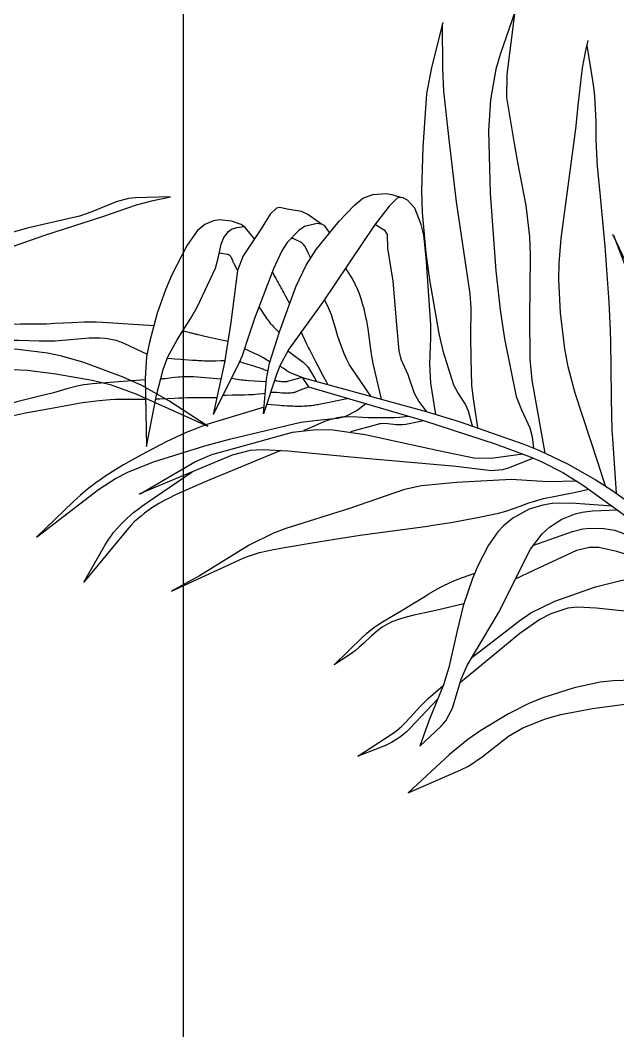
# Model space of a CAD drawing. Header units: metres. Extents: x -28 to 260, y 30 to 125.
# Drawn here: x 210.301 to 210.79, y 88.968 to 89.794 of the extents above; entities that cross this region are included whole.
import ezdxf

# ---------------------------------------------------------------- set-up
doc = ezdxf.new("R2010")
doc.units = ezdxf.units.M
doc.header["$LTSCALE"] = 0.01
doc.header["$MEASUREMENT"] = 0
doc.layers.add('0.10', color=2, linetype='Continuous')

# ---------------------------------------------------------------- blocks, each defined once
blk = doc.blocks.new('palmita')
at = {"color": 1, "linetype": 'Continuous'}
blk.add_line((612.41, 1177.99), (607.34, 1170.36), dxfattribs=at)
for points in [[(413.69, 1116.1), (418.11, 1140.55), (424.36, 1175.64), (426.06, 1193.11), (426.23, 1228.26), (426.1, 1249.78), (425.71, 1278.46), (426.23, 1292.8), (429.43, 1318.38), (435.88, 1352.22), (438.73, 1369.23), (445, 1406.83), (444.97, 1425.62), (438.42, 1477.32)], [(438.1, 1478.24), (450.6, 1441.91), (454.17, 1429.82), (458.53, 1404.97), (460.03, 1379.53), (458.72, 1328.51), (454.24, 1265.01), (450.6, 1233.28), (447.07, 1209.49), (437.48, 1162.48), (433.16, 1151.34), (426.28, 1136.89), (424.36, 1129.27), (423.24, 1120.2)], [(468.87, 1136.95), (472.46, 1160.6), (473.59, 1171.62), (474.33, 1193.81), (474.43, 1211.35), (474.31, 1234.76), (474.96, 1246.43), (486.2, 1321.62), (492.45, 1374.87), (496.53, 1412), (497.44, 1430.63), (497.74, 1467.04)], [(497.44, 1468.22), (506.81, 1431.26), (510.69, 1409.8), (513.68, 1366.1), (514.77, 1330.59), (514.31, 1312.84), (511.44, 1279.71), (508.4, 1257.73), (500.57, 1213.85), (497.38, 1199.63), (488.7, 1171.88), (484.82, 1164.7), (478.86, 1155.55), (476.83, 1150.58), (473.55, 1138.53)], [(379.69, 1449.22), (375.01, 1420.67), (373.96, 1412.94), (373.45, 1407.77), (372.81, 1397.39), (372.5, 1386.97), (372.27, 1373.05), (372.11, 1366.1), (371.65, 1355.69), (371.27, 1350.5), (369.2, 1328.78), (366.29, 1299.83), (365.02, 1285.34), (362.79, 1254.73), (361.85, 1239.41), (360.65, 1216.42), (360.29, 1206.61), (360, 1186.97), (359.88, 1160.78), (359.66, 1147.69), (359.16, 1134.62), (358.77, 1128.08), (355.74, 1083.45)], [(364.47, 1089.19), (370.64, 1108.66), (389.38, 1165.05), (395.11, 1186.64), (397.84, 1201.27), (401.25, 1230.83), (402.49, 1257.87), (402.29, 1271.41), (400.62, 1291.61), (388.76, 1381.2), (386.49, 1402.58), (383.28, 1431.05), (380.64, 1445.1), (378.76, 1453.25)], [(-197.74, 1159), (-230.79, 1185.25), (-242.72, 1196.25), (-257.67, 1212), (-265.58, 1219.43), (-278.62, 1229.98), (-306.05, 1249.34), (-334.36, 1267.02), (-349.36, 1274.26), (-367.43, 1281.4), (-404.02, 1294.2), (-452.3, 1309.87), (-479.1, 1319.08), (-492.77, 1322.68), (-506.96, 1325.53)], [(-506.96, 1325.53), (-477.86, 1324.82), (-472.61, 1324.33), (-462.42, 1321.63), (-442.54, 1313.27), (-432.42, 1309.87), (-389.82, 1299.9), (-356.54, 1290.57), (-340.13, 1284.94), (-320.45, 1276.25), (-307.86, 1269.41), (-283.33, 1254.32), (-259.46, 1238.15), (-213.76, 1203.05), (-190.16, 1185.39), (-179.81, 1175.51), (-174.67, 1168.08), (-172.83, 1164.03), (-171.16, 1157.48), (-169.48, 1145.22)], [(503.07, 1147.78), (507.19, 1173.38), (508.19, 1189.16), (507.26, 1210.4), (507.19, 1220.99), (510.94, 1276.13), (513.06, 1294.12), (515.09, 1302.99), (520.31, 1316.22), (526.2, 1322.9), (529.9, 1324.91), (533.29, 1325.14), (534.67, 1324.37), (541.22, 1317.89), (553.41, 1302.44), (595.89, 1239.16), (623.24, 1201.03), (630.57, 1187.47), (633.37, 1180.27), (643.99, 1148.32)], [(643.99, 1148.32), (641.49, 1176.51), (639.13, 1189.67), (630.87, 1215.36), (617.52, 1252.12), (609, 1269.86), (601.03, 1282.49), (582.14, 1305.58), (569.9, 1318.55), (562.78, 1324.37), (554.66, 1327.5), (544.15, 1328.4), (539.04, 1327.5), (532.16, 1325.3)], [(596.5, 1303.37), (607.76, 1311.21), (612.99, 1313.56), (624.62, 1315.6), (630.56, 1316.94), (633.37, 1316.22), (638.57, 1311.38), (645.86, 1299.31), (660.64, 1277.46), (665.22, 1265.48), (670.84, 1222.87), (675.84, 1190.3), (685.21, 1147.69)], [(651.35, 1291.32), (658.98, 1300.56), (662.19, 1303.07), (670.22, 1305.58), (680.01, 1306.68), (685, 1306.08), (692.08, 1303.07), (697.98, 1298.15), (706.45, 1286.15), (718.85, 1261.89), (724.18, 1249.58), (730.81, 1230.39), (737.21, 1206.87), (739.53, 1195.05), (740.8, 1177.14), (739.56, 1121.38)], [(552.92, 1303.16), (545.29, 1298.68), (542.88, 1294.76), (542.79, 1283.65), (538.42, 1256.71), (535.3, 1220.99), (533.42, 1199.69), (531.74, 1193.02), (525.93, 1180.27), (520.94, 1165.17), (517.18, 1158.34), (510.67, 1149.92)], [(590.09, 1296.32), (594.01, 1301.82), (595.74, 1303.11), (600.26, 1303.69), (610.36, 1301.29), (615.25, 1298.06), (624.55, 1288.24), (629.06, 1281.41), (635.87, 1266.73), (651.48, 1226.01), (655.76, 1212.92), (661.53, 1195.52), (665.22, 1187.16), (685.21, 1147.69)], [(739.56, 1121.38), (731.44, 1163.36), (726, 1184.46), (722.07, 1194.68), (714.68, 1208.58), (703.49, 1226.3), (698.33, 1235.4), (683.34, 1267.36), (680.96, 1275.58), (678.67, 1286.93), (676.47, 1292.42), (672.58, 1297.36), (670.08, 1299.16), (665.85, 1300.56), (659.58, 1301.22)], [(82.35, 892.16), (98.85, 911.86), (107.75, 920.92), (120.79, 931.86), (127.25, 937.39), (175.23, 980.61), (186.35, 991.65), (205.81, 1016.16), (222.65, 1042.93), (243.23, 1080.08), (253.57, 1098.48), (306.74, 1190), (330.94, 1236.97), (358.35, 1294.92)], [(357.98, 1294.12), (303.52, 1150.54), (296.43, 1133.11), (280.13, 1099.3), (261.65, 1066.5), (221.26, 1002.22), (196.45, 964.54), (182.49, 947.17), (166.55, 932.04), (157.61, 925.61), (92, 883.37)], [(605.49, 1275.88), (606.19, 1277.19), (607.43, 1279.89), (609.14, 1283.46), (610.17, 1285.14), (611.41, 1286.69), (612.13, 1287.41), (613.05, 1288.15), (615.02, 1289.35), (616.41, 1290), (619.26, 1291.15), (621.36, 1292.1)], [(680.24, 1279.68), (673.34, 1278.63), (673.02, 1278.57), (672.82, 1278.51), (672.69, 1278.46), (672.44, 1278.34), (672.25, 1278.25), (672.14, 1278.17), (671.91, 1278.01), (671.81, 1277.92), (671.6, 1277.74), (671.4, 1277.53), (671.28, 1277.38), (671.04, 1277.07), (670.92, 1276.89), (670.67, 1276.5), (670.45, 1276.08), (670.31, 1275.79), (670.04, 1275.19), (669.66, 1274.26), (669.18, 1273), (668.94, 1272.39), (668.68, 1271.8), (668.55, 1271.52), (668.35, 1271.12), (665.25, 1265.36)], [(547.55, 1160.1), (553.41, 1184.66), (554.43, 1189.34), (555.01, 1192.48), (556.01, 1198.78), (558.59, 1217.8), (559.65, 1224.12), (560.28, 1227.26), (561.83, 1233.98), (562.7, 1237.33), (564.18, 1242.31), (565.89, 1247.19), (566.84, 1249.58), (568.99, 1254.26), (570.18, 1256.53), (572.15, 1259.84), (577.04, 1267.49)], [(622.84, 1238.73), (623.8, 1240.52), (624.44, 1241.72), (625.72, 1244.1), (627.42, 1247.29), (628.27, 1248.88), (629.12, 1250.47), (629.55, 1251.26), (630.41, 1252.85), (630.84, 1253.64), (631.49, 1254.83), (632.08, 1255.89), (632.47, 1256.59), (632.73, 1257.06), (633.25, 1258), (634.04, 1259.41), (635.63, 1262.22), (636.42, 1263.63), (636.81, 1264.34)], [(556.32, 1162.52), (572.15, 1185.91), (573.61, 1188.22), (574.51, 1189.81), (576.14, 1193.07), (578.29, 1198.13), (582.14, 1208.46), (583.18, 1211.37), (584.97, 1217.29), (587.23, 1225.21), (588.52, 1229.11), (590.02, 1232.92), (590.89, 1234.78), (594.26, 1241.62)], [(647.87, 1235.77), (647.21, 1234.81), (645.92, 1232.88), (643.36, 1229.01), (642.06, 1227.09), (641.18, 1225.83), (640.73, 1225.2), (640.04, 1224.26), (638.99, 1222.87), (638.72, 1222.54), (638.19, 1221.89), (637.63, 1221.25), (637.25, 1220.83), (636.49, 1220.01), (635.9, 1219.4), (634.7, 1218.2), (632.29, 1215.82), (631.11, 1214.61)], [(733.74, 1220.2), (775.66, 1222.87), (780.72, 1223.1), (784.09, 1223.17), (790.85, 1223.1), (800.98, 1222.69), (814.5, 1221.93), (821.26, 1221.62), (830.46, 1221.52), (842.76, 1221.53), (848.89, 1221.27), (852.95, 1220.9), (854.97, 1220.64), (857.99, 1220.14), (862.49, 1219.12), (874.44, 1215.68), (890.2, 1210.84), (898.09, 1208.46), (919.33, 1202.2)], [(591.49, 1172.22), (592.61, 1174.34), (594.85, 1178.59), (599.36, 1187.07), (601.6, 1191.32), (603.81, 1195.58), (604.9, 1197.72), (606.51, 1200.95), (607.28, 1202.53), (608.81, 1205.72), (611.81, 1212.11), (613.32, 1215.31)], [(672.97, 1207.26), (678.44, 1208.5), (685.73, 1210.15), (689.38, 1210.98), (693.02, 1211.81), (694.85, 1212.23), (697.58, 1212.85), (698.04, 1212.96), (698.35, 1213.03), (698.97, 1213.17), (699.89, 1213.4), (700.51, 1213.55), (700.92, 1213.65), (701.74, 1213.85), (702.67, 1214.08), (703.28, 1214.24), (704.51, 1214.55), (705.74, 1214.87), (707.38, 1215.29), (708.2, 1215.5), (709.43, 1215.81), (710.04, 1215.96)], [(919.33, 1202.2), (876.23, 1207.21), (869.88, 1207.81), (865.63, 1208.08), (857.13, 1208.35), (844.34, 1208.29), (827.28, 1207.91), (818.76, 1207.84), (814.24, 1207.95), (811.2, 1208.12), (805.07, 1208.62), (792.74, 1209.8), (786.6, 1210.23), (780.52, 1210.38), (777.52, 1210.31), (773.55, 1210.03), (771.59, 1209.8), (768.68, 1209.33), (764.4, 1208.31), (761.6, 1207.39), (760.22, 1206.86), (758.17, 1205.96), (739.22, 1196.94)], [(-537.49, 1138.25), (-505.55, 1158.9), (-483.48, 1171.29), (-468.07, 1178.25), (-435.97, 1190.24), (-418.15, 1195.4), (-406.18, 1197.89), (-382.01, 1200.92), (-355.43, 1201.26), (-342.26, 1199.49), (-301.79, 1189.52), (-235.06, 1168.87), (-197.43, 1158.9), (-183.12, 1153.34), (-176.34, 1149.73), (-166.9, 1143.24), (-142.05, 1123.3)], [(624.1, 1199.65), (622.32, 1198.29), (618.68, 1195.7), (613.85, 1192.21), (611.55, 1190.33), (609.39, 1188.27), (608.38, 1187.16), (607.34, 1185.89), (605.49, 1183.19), (602.24, 1177.54), (600.58, 1174.73)], [(638.89, 1190.6), (639.99, 1191.27), (640.72, 1191.73), (642.17, 1192.67), (644.1, 1193.92), (645.08, 1194.52), (646.06, 1195.11), (646.56, 1195.39), (647.57, 1195.94), (648.08, 1196.19), (648.86, 1196.56), (659.42, 1201.34)], [(663.46, 1190.88), (661.49, 1190.26), (657.55, 1189.02), (654.04, 1187.92), (652.29, 1187.37), (649.67, 1186.54), (647.92, 1185.98), (647.05, 1185.7), (645.73, 1185.28), (645.54, 1185.22), (645.15, 1185.09), (644.76, 1184.96), (644.5, 1184.88), (643.99, 1184.7), (643.6, 1184.56), (642.83, 1184.29), (641.29, 1183.75), (640.51, 1183.48)], [(722.5, 1193.67), (718.9, 1193.42), (716.5, 1193.24), (711.7, 1192.87), (705.3, 1192.37), (702.1, 1192.14), (698.89, 1191.94), (697.29, 1191.84), (694.09, 1191.69), (692.49, 1191.62), (690.08, 1191.55), (688.47, 1191.52), (687.39, 1191.52), (685.23, 1191.53), (683.08, 1191.58), (678.76, 1191.7), (675.53, 1191.77)], [(-166.18, 1124.01), (-225.83, 1142.53), (-251.26, 1151.51), (-284.76, 1164.77), (-301.79, 1171.01), (-321.18, 1176.81), (-334.28, 1179.82), (-360.72, 1183.83), (-378.19, 1184.53), (-389.91, 1183.98), (-413.25, 1180.98), (-442.89, 1175.59), (-457.47, 1172.07), (-478.57, 1164.6), (-537.49, 1138.25)], [(612.41, 1177.99), (621.37, 1181.52), (621.75, 1181.68), (622.48, 1182.01), (623.2, 1182.37), (623.67, 1182.63), (624.6, 1183.18), (625.05, 1183.46), (625.96, 1184.06), (626.85, 1184.67), (628.04, 1185.5), (628.63, 1185.91), (629.53, 1186.52), (629.98, 1186.82), (630.66, 1187.25)], [(612.41, 1177.99), (511.02, 1150.02), (484.16, 1142), (431.17, 1123.33), (419.07, 1118.46), (395.62, 1107.33), (373.02, 1094.55), (358.35, 1085.2), (329.77, 1064.85), (301.18, 1041.3), (283.37, 1024.58), (249.92, 988.57), (216.04, 946.64), (200.43, 924.9), (178.95, 890.69), (155.38, 845.83), (144.91, 822.91), (130.78, 787.72), (120.04, 757.03), (101.63, 694.91), (98.41, 677.89), (94.73, 655.08), (91.5, 644.06), (75.2, 600.86)], [(612.41, 1177.99), (616.42, 1176.87), (621.78, 1175.38), (624.5, 1174.63), (624.88, 1174.54), (625.14, 1174.48), (625.65, 1174.4), (625.91, 1174.37), (626.43, 1174.32), (626.94, 1174.3), (627.29, 1174.3), (627.98, 1174.32), (628.77, 1174.39), (629.29, 1174.44), (630.33, 1174.59), (631.38, 1174.76), (632.78, 1174.98), (633.48, 1175.08), (634.17, 1175.16), (634.52, 1175.19), (635.04, 1175.23)], [(641.68, 1174.38), (651.47, 1174.96), (656.35, 1175.26), (657.92, 1175.38), (658.96, 1175.47), (659.65, 1175.55), (661.03, 1175.71), (662.07, 1175.84), (664.15, 1176.12), (668.3, 1176.71), (670.38, 1176.98)], [(678.88, 1176.46), (701.33, 1178.39), (702.33, 1178.47), (703, 1178.5), (704.33, 1178.55), (705, 1178.56), (706.34, 1178.56), (707.67, 1178.53), (708.56, 1178.5), (710.35, 1178.4), (712.35, 1178.24), (713.69, 1178.12), (716.36, 1177.83), (719.03, 1177.52), (722.6, 1177.11), (724.38, 1176.92), (726.16, 1176.74), (727.06, 1176.67), (728.39, 1176.57)], [(740.78, 1175.94), (783.78, 1172.75), (788.03, 1172.31), (790.84, 1171.88), (796.42, 1170.77), (804.72, 1168.64), (815.74, 1165.48), (821.26, 1163.98), (829.41, 1162.04), (840.3, 1159.51), (845.69, 1158.09), (851, 1156.45), (853.62, 1155.52), (857.49, 1153.96), (910.58, 1130.78)], [(607.34, 1170.36), (512.28, 1142.39), (454.61, 1123.75), (426.1, 1113.15), (416.93, 1109.28), (399.31, 1100.2), (382.46, 1089.69), (350.05, 1066.12), (308.24, 1031.9), (288.49, 1013.75), (260.06, 984.76), (226.89, 945.97), (211.83, 925.6), (191.62, 893.23), (175.99, 863.22), (166.37, 842.95), (148.53, 801.7), (135.52, 769.83), (130.78, 753.39), (105.44, 628.81), (83.24, 522.87)], [(638.1, 1166.02), (637.32, 1166.03), (636.8, 1166.02), (635.75, 1165.99), (635.23, 1165.97), (634.17, 1165.9), (633.12, 1165.82), (631.01, 1165.63), (629.14, 1165.46), (628.2, 1165.38), (626.8, 1165.29), (625.4, 1165.24), (624.71, 1165.23), (623.78, 1165.24), (623.32, 1165.26), (622.62, 1165.3), (621.93, 1165.35), (621.59, 1165.39), (620.67, 1165.51), (620.22, 1165.59), (619.53, 1165.73), (618.85, 1165.89), (618.52, 1165.98), (617.84, 1166.19), (617.5, 1166.3), (617, 1166.49), (615.9, 1166.92), (613.73, 1167.78), (607.34, 1170.36)], [(677.21, 1163.49), (674.69, 1163.53), (669.63, 1163.61), (665.14, 1163.67), (662.89, 1163.71), (659.52, 1163.8), (656.16, 1163.91), (654.48, 1163.98), (653.15, 1164.06), (652.26, 1164.12), (650.48, 1164.27), (647.82, 1164.55), (644.27, 1164.93), (642.5, 1165.11)], [(829.5, 1047.45), (778.91, 1086.29), (764.88, 1095.47), (754.87, 1100.56), (733.93, 1108.85), (692.04, 1122), (670.84, 1127.64), (613.38, 1141.43), (597.55, 1143.31), (583.36, 1144.6), (576.7, 1146.17), (567.78, 1150.82), (560.5, 1156.58)], [(574.34, 1160.65), (598.39, 1155.84), (599.68, 1155.59), (600.55, 1155.44), (602.28, 1155.17), (603.15, 1155.05), (604.9, 1154.84), (606.65, 1154.67), (607.82, 1154.57), (608.6, 1154.51), (610.16, 1154.42), (611.04, 1154.38), (612.81, 1154.32), (614.57, 1154.29), (615.75, 1154.28), (618.11, 1154.3), (619.88, 1154.34), (621.06, 1154.38), (623.42, 1154.48), (624.6, 1154.54), (626.95, 1154.68), (629.3, 1154.84), (630.87, 1154.96), (633.99, 1155.21), (641.49, 1155.83)], [(732, 1160.45), (728.73, 1160.58), (722.19, 1160.87), (716.38, 1161.13), (713.47, 1161.25), (710.57, 1161.35), (709.12, 1161.39), (706.21, 1161.45), (704.76, 1161.47), (702.58, 1161.47), (682.18, 1161.46)], [(910.58, 1130.78), (863.11, 1143.31), (858.23, 1144.55), (848.43, 1146.84), (838.58, 1148.91), (818.76, 1152.7), (800.89, 1155.93), (791.93, 1157.36), (782.96, 1158.58), (778.46, 1159.09), (769.46, 1159.84), (764.95, 1160.08), (758.17, 1160.22), (740.43, 1160.26)], [(643.51, 1153.64), (683.96, 1141.43), (690.38, 1139.37), (694.61, 1137.87), (702.98, 1134.63), (707.12, 1132.9), (715.33, 1129.22), (723.46, 1125.32), (728.85, 1122.61), (739.56, 1116.99), (752.22, 1110.03), (758.47, 1106.42), (767.68, 1100.79), (773.69, 1096.86), (776.64, 1094.83), (781.01, 1091.71), (786.71, 1087.39), (789.49, 1085.15), (793.59, 1081.7), (799.52, 1076.27), (829.5, 1047.45)], [(512.85, 1142.56), (527.8, 1139.55), (530.34, 1139.21), (532.05, 1139.16), (535.5, 1139.33), (542.44, 1140.06), (545.87, 1140.2), (548.13, 1140.07), (549.25, 1139.92), (550.91, 1139.55), (573.03, 1133.4)], [(611.04, 1134.75), (607.98, 1135.96), (601.9, 1138.61), (593.77, 1142.09), (589.67, 1143.57), (585.5, 1144.74), (583.39, 1145.19), (580.22, 1145.64), (578.07, 1145.82), (573.75, 1145.95), (567.19, 1145.76), (558.4, 1145.28), (554.04, 1145.19), (536.55, 1145.19), (532.81, 1145.38), (525.36, 1146.24)], [(744.91, 1082.91), (700.2, 1108.85), (686.24, 1115), (656.48, 1123.26), (620.25, 1133.28), (600.59, 1135.4), (587.29, 1134.99), (560.91, 1131.4), (500.94, 1118.24), (472.22, 1112.15), (457.84, 1111.98), (432.01, 1115.44)], [(423.41, 1112.08), (444.1, 1103.84), (448.56, 1102.46), (457.83, 1101.55), (486.57, 1105.09), (564.03, 1111.98), (624, 1117.62), (644.63, 1118.82), (654.9, 1118.22), (669.6, 1114.49), (745.8, 1082.53)], [(629.84, 1118.13), (673.97, 1100.08), (687.99, 1094.21), (697.29, 1090.19), (715.82, 1081.91), (721.71, 1079.08), (724.62, 1077.56), (728.93, 1075.16), (735.23, 1071.26), (739.27, 1068.45), (741.25, 1066.97), (744.13, 1064.68), (747.83, 1061.47), (749.6, 1059.8), (752.17, 1057.2), (755.8, 1053.09), (790.78, 1010.48)], [(790.78, 1010.48), (773.29, 1041.18), (770.38, 1045.86), (768.26, 1048.86), (766.77, 1050.81), (763.62, 1054.59), (761.12, 1057.33), (759.39, 1059.1), (755.82, 1062.54), (750.19, 1067.42), (746.3, 1070.51), (743.66, 1072.48), (738.31, 1076.27), (702.27, 1100.79)], [(387.63, 1093.09), (411.99, 1092.74), (441.35, 1094.62), (486.32, 1092.12), (514.79, 1089.41), (528.8, 1086.48), (573.77, 1070.82), (625.62, 1054.53), (635.89, 1050.57), (655.6, 1040.74), (696.2, 1015.68), (719.32, 1003.15)], [(719.32, 1003.15), (660.6, 1030.09), (657.04, 1031.6), (654.62, 1032.5), (649.71, 1034.08), (647.21, 1034.76), (642.17, 1035.98), (637.08, 1037.03), (626.87, 1038.86), (599.41, 1043.53), (585.67, 1045.75), (565.03, 1048.89), (510.06, 1056.41), (503.57, 1057.37), (490.61, 1059.47), (477.69, 1061.78), (469.1, 1063.45), (451.97, 1067.06), (447.8, 1068.11), (445.05, 1068.93), (439.61, 1070.77), (434.21, 1072.76), (427.02, 1075.42), (423.39, 1076.66), (417.9, 1078.29), (415.12, 1078.96), (406.79, 1080.65), (395.67, 1082.79), (390.13, 1083.97), (378.09, 1086.72)], [(358.94, 1072.85), (392.63, 1075.2), (407.96, 1074.89), (415.58, 1073.62), (426.98, 1070.19), (440.33, 1063.02), (447.92, 1056.66), (452.42, 1051.79), (460.09, 1040.74), (468.43, 1024.57), (473.09, 1013.67), (480.7, 991.25), (485.96, 969.64), (492.49, 940.78), (496.94, 926.72), (508.81, 897.27), (516.31, 876.6)], [(516.31, 876.6), (498.82, 892.88), (494.92, 897.29), (489.44, 907.69), (482.31, 931.26), (477.58, 942.38), (451.97, 985.61), (425.73, 1037.61), (416.24, 1050.16), (410.35, 1055.44), (400.12, 1062.05), (389.22, 1066.56), (383.66, 1067.95), (375.14, 1068.94), (354.75, 1069.69)], [(423.84, 1040.7), (391.38, 1052.02), (383.01, 1054.11), (377.25, 1054.76), (365.77, 1054.53), (357.24, 1053.02), (351.65, 1051.32), (340.78, 1046.38), (321.42, 1033.22), (305.18, 1018.19), (295.31, 1009.78), (289.56, 1007.54), (280.82, 1006.29)], [(268.69, 993.95), (292.06, 1001.27), (303.65, 1007.29), (317.7, 1018.31), (325.17, 1023.2), (344.89, 1032.28), (355.15, 1035.73), (370.02, 1038.82), (377.58, 1038.96), (388.26, 1036.36), (423.24, 1020.07), (438.2, 1013.09)], [(586.27, 943.01), (563.15, 965.56), (559.88, 968.56), (557.61, 970.45), (552.88, 974.01), (550.44, 975.7), (545.44, 978.93), (530.05, 988.12), (523.01, 992.42), (513.63, 998.17), (508.91, 1000.98), (501.77, 1005.04), (498.15, 1006.97), (490.8, 1010.56), (487.05, 1012.2), (481.33, 1014.43), (471.31, 1018.02)], [(473.68, 949.13), (434.48, 979.35), (425.43, 985.4), (405.75, 995.01), (372.64, 1006.91), (352.03, 1011.92), (340.08, 1013.94), (334.03, 1014.14), (325.17, 1012.55), (317.73, 1008.91), (305.18, 998.14), (287.06, 978.72), (264.58, 953.03), (255.6, 947.3), (248.8, 945.1), (234.59, 943.01), (223.83, 942.01)], [(480.26, 992.76), (503.19, 987.49), (510.88, 985.79), (521.12, 983.5), (526.22, 982.23), (531.28, 980.81), (533.79, 980.02), (537.54, 978.72), (539.12, 978.1), (542.16, 976.65), (545.05, 974.98), (546.92, 973.75), (550.51, 971.06), (555.66, 966.64), (562.35, 960.42), (565.73, 957.36), (569.21, 954.45), (571, 953.08), (573.77, 951.15), (586.27, 943.01)], [(219.07, 935.69), (253.96, 939.87), (264.41, 942.9), (283.94, 953.66), (300.21, 963.6), (321.6, 977.46), (333.29, 983.1), (346.02, 986.68), (372.01, 989.37), (387.45, 990.3), (395.13, 989.37), (409.29, 984.62), (418.18, 980.09), (434.48, 968.69), (483.12, 928.7)], [(187.83, 886.28), (230.22, 907.3), (249.86, 914.89), (291.44, 924.21), (325.17, 929.42), (342.03, 930.48), (358.07, 930), (368.76, 928.72), (390.13, 924.21), (414.77, 916.44), (426.58, 911.63), (443.85, 902.91), (466.31, 889.38), (476.97, 882.02), (491.95, 869.7), (525.68, 838.38)], [(566.9, 868.45), (538.79, 886.62), (535.09, 889.27), (532.77, 891.21), (531.27, 892.57), (528.36, 895.4), (524.19, 899.88), (518.75, 906.01), (515.99, 909.03), (511.69, 913.39), (509.44, 915.44), (497.18, 926.1)], [(525.68, 838.38), (482.58, 857.17), (476.54, 860.21), (465.34, 867.75), (443.83, 884.62), (431.98, 891.63), (413.5, 898.88), (400.89, 902.41), (375.14, 907.3), (348.67, 910.82), (335.42, 911.54), (315.8, 909.8), (270.2, 899.78), (227.1, 891.01), (207.74, 888.5), (185.62, 882.14)], [(501.54, 915.27), (524.43, 891.01), (527.09, 888.38), (528.98, 886.74), (532.96, 883.68), (535.04, 882.27), (539.38, 879.67), (543.88, 877.35), (546.94, 875.95), (553.16, 873.46), (566.9, 868.45)]]:
    blk.add_lwpolyline(points, dxfattribs=at)

msp = doc.modelspace()

# ---------------------------------------------------------------- linework, layer by layer
at = {"layer": '0.10'}
msp.add_line((210.43459, 88.32267), (210.43459, 94.67267), dxfattribs=at)

# ---------------------------------------------------------------- block references
at = {"layer": '0.10', "xscale": -0.001, "yscale": 0.001, "zscale": 0.001}
for p in [(209.91725, 88.32433), (211.14412, 88.32433)]:
    msp.add_blockref('palmita', p, dxfattribs=at)

doc.saveas('drawing.dxf')
